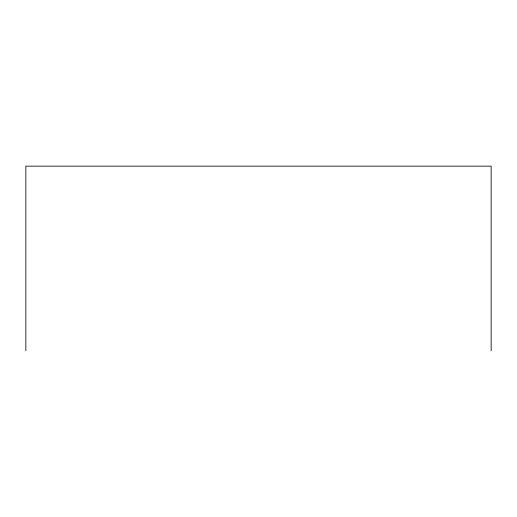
<?xml version="1.0" encoding="UTF-8"?>
<svg xmlns="http://www.w3.org/2000/svg" width="517" height="517" viewBox="0 0 517 517"><rect width="100%" height="100%" fill="white"/><g stroke="black" fill="none" stroke-linecap="round" stroke-linejoin="round"><path stroke-width="0.78" d="M491.15 350.856L491.15 166.144L25.85 166.144L25.85 350.856"/></g></svg>
